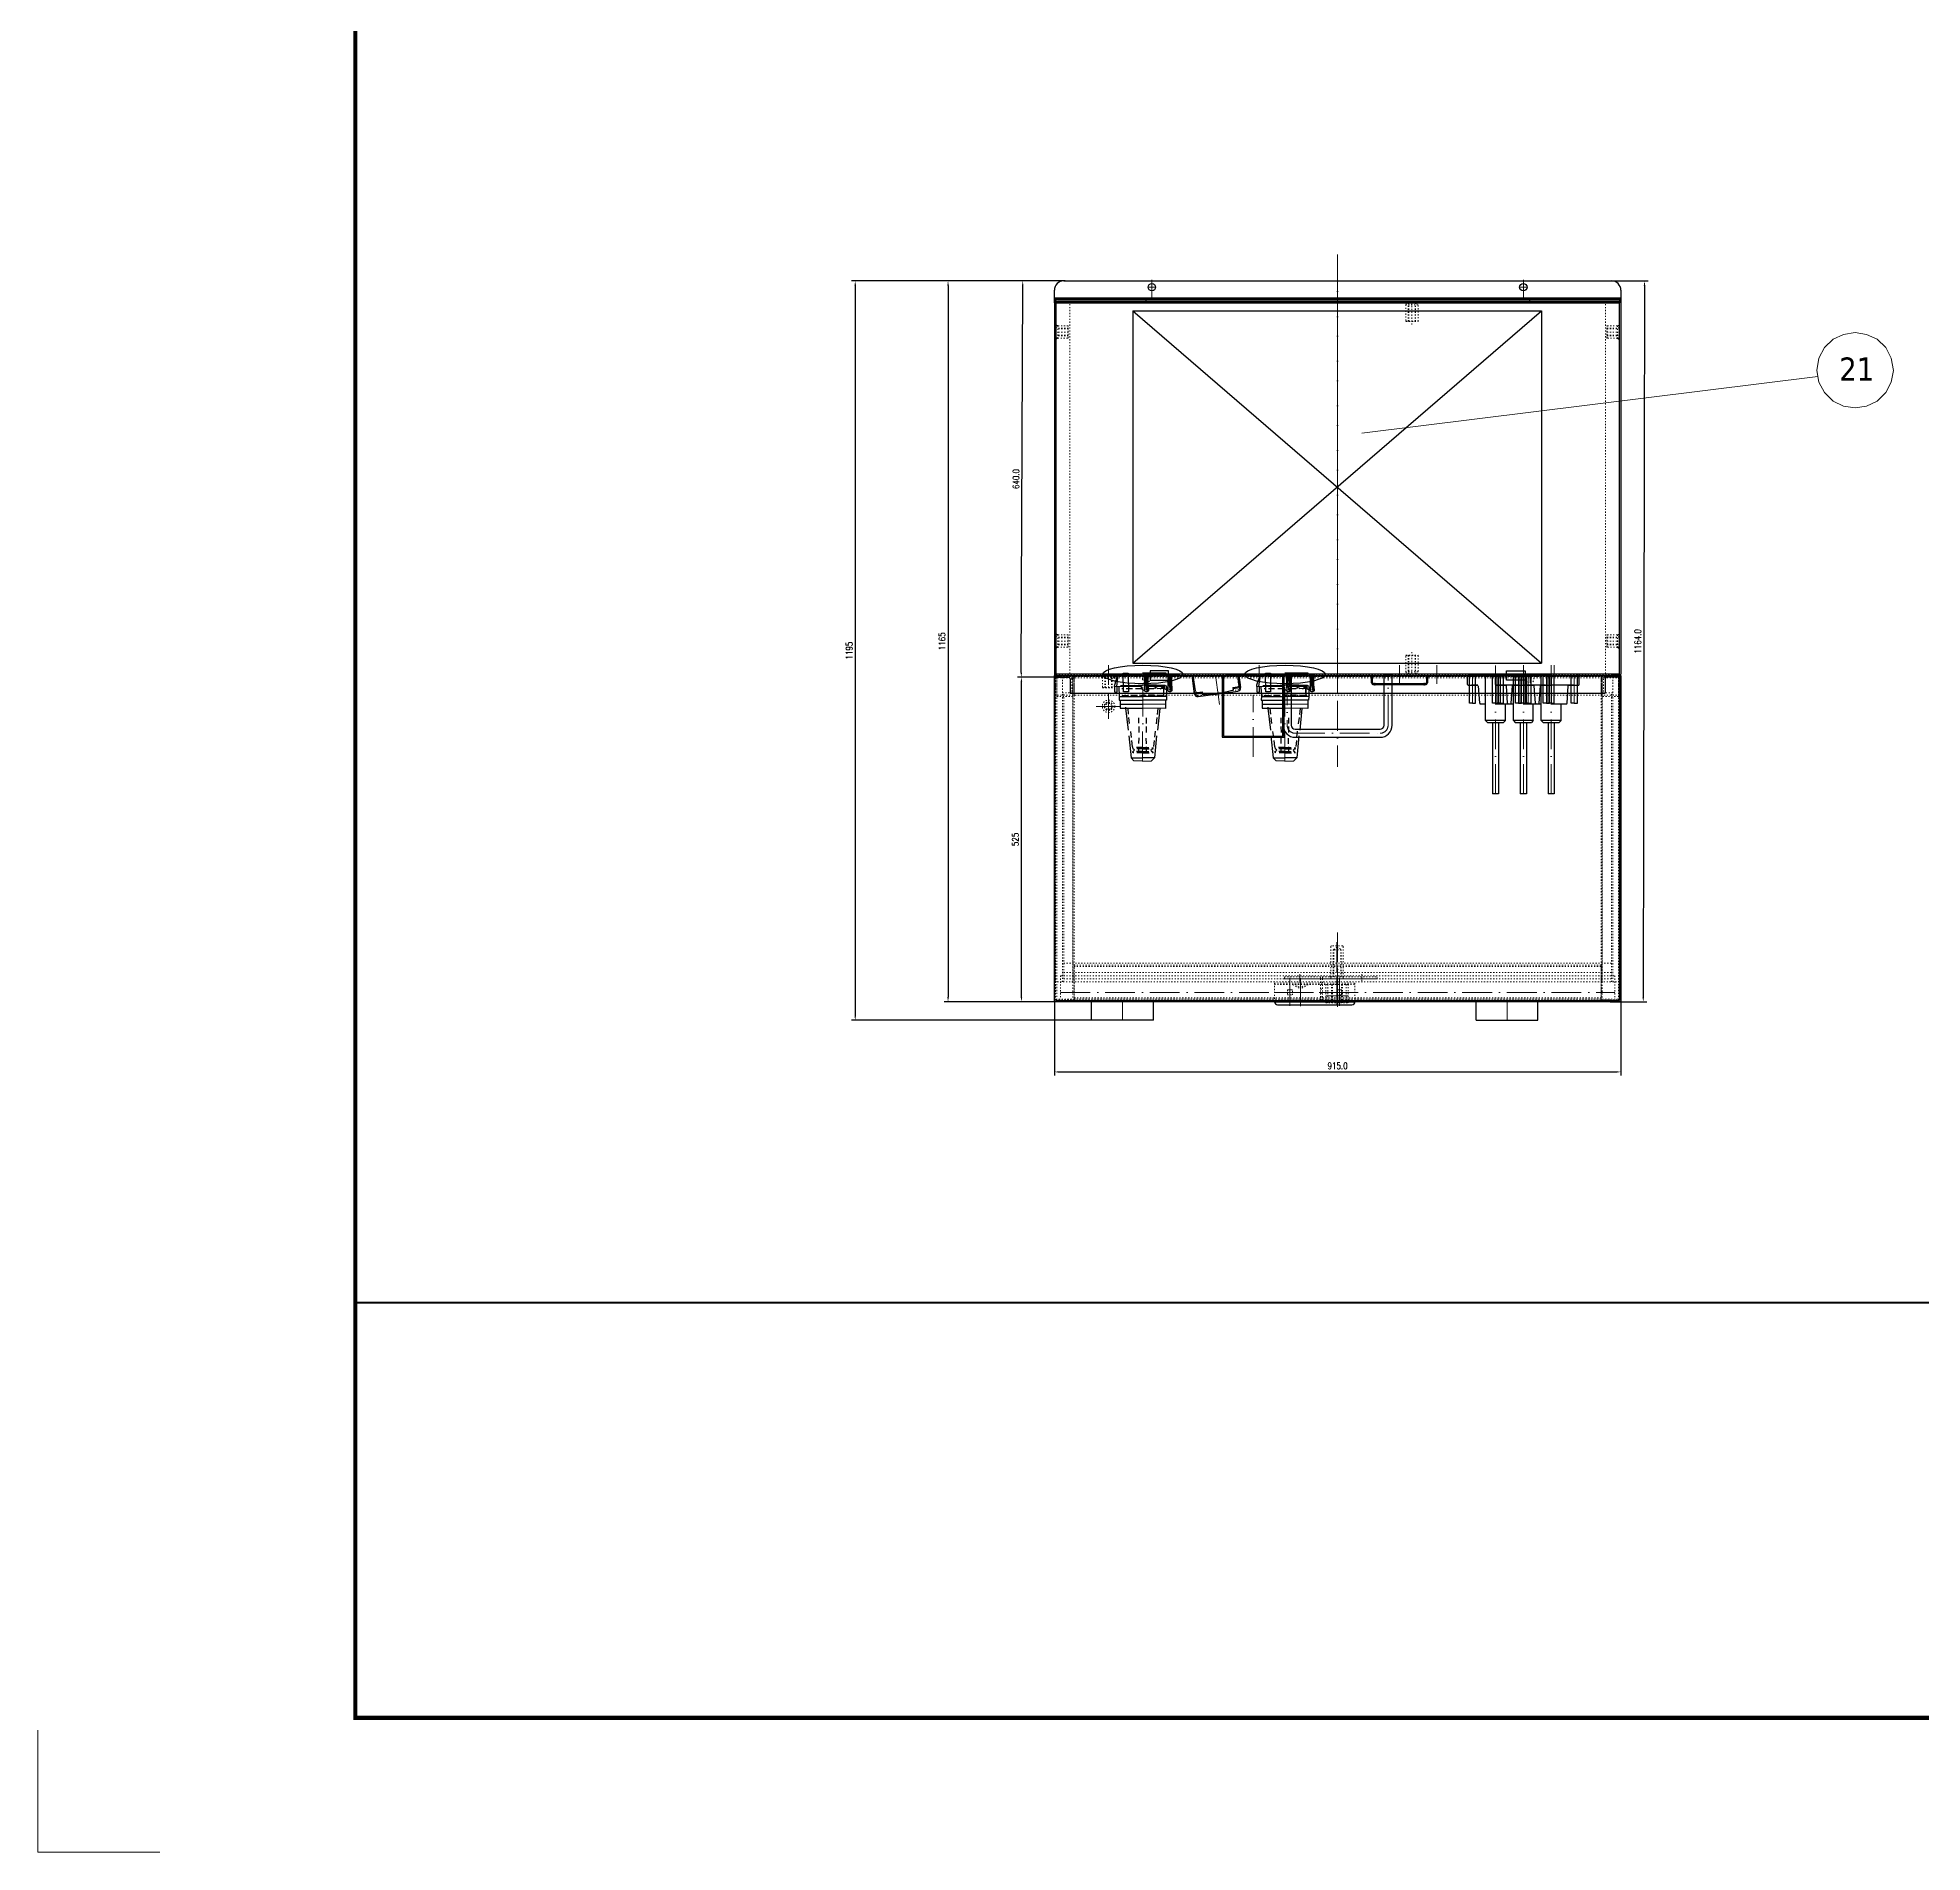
# Model space of a CAD drawing. Header units: millimetres. Extents: x 13152 to 36426, y -6229 to 13228.
# Drawn here: x 28138 to 31182, y 7367 to 10297 of the extents above; entities that cross this region are included whole.
import ezdxf

# ---------------------------------------------------------------- set-up
doc = ezdxf.new("R2010")
doc.units = ezdxf.units.MM
doc.header["$LTSCALE"] = 4
for name, pattern in [('ACAD_ISO03W100', [1.18, 0.47, -0.71]), ('ACAD_ISO10W100', [18, 12, -3, 0, -3]), ('DASHED', [0.75, 0.5, -0.25])]:
    doc.linetypes.add(name, pattern=pattern)
doc.layers.add('1', color=12, linetype='Continuous')
doc.layers.add('4虚线层', color=6, linetype='DASHED')
doc.layers.add('paper', color=254, linetype='Continuous', plot=False)
doc.layers.add('标注、文本', color=3, linetype='Continuous', lineweight=25)
doc.layers.add('铁心', color=3, linetype='Continuous', lineweight=0)
doc.styles.add('Tahoma$001', font='tahoma.ttf', dxfattribs={"height": 2.159784})
doc.styles.add('TH_GBDIM', font='romans.shx', dxfattribs={"width": 0.8, "bigfont": 'gbcbig.shx'})
doc.dimstyles.new('TH_GBDIM1', dxfattribs={"dimscale": 3, "dimtxt": 3.5, "dimasz": 2.5, "dimexe": 2, "dimexo": 0, "dimgap": 1.5, "dimtad": 1, "dimdec": 1, "dimzin": 0, "dimdsep": 46, "dimtxsty": 'TH_GBDIM', "dimcen": 2.5, "dimclrd": 3, "dimclre": 256, "dimclrt": 2, "dimadec": 0, "dimazin": 0, "dimtfac": 0.714286, "dimtdec": 1, "dimtmove": 0, "dimatfit": 3, "dimfxl": 0, "dimtzin": 0, "dimlwd": -1, "dimlwe": -1, "dimarcsym": 0})

# ---------------------------------------------------------------- blocks, each defined once
blk = doc.blocks.new('5354650')
at = {"layer": '4虚线层', "ltscale": 5}
h = blk.add_hatch(color=256, dxfattribs=at)
h.dxf.hatch_style = 2
h.paths.add_polyline_path([(26822.8, -1880.6), (26822.8, -1911.9), (26826.3, -1912.7)])
h = blk.add_hatch(color=256, dxfattribs=at)
h.dxf.hatch_style = 2
h.paths.add_polyline_path([(26822.8, -1880.6), (26826.2, -1881.4), (26826.3, -1912.7)])
at = {"layer": '标注、文本'}
h = blk.add_hatch(color=256, dxfattribs=at)
h.dxf.hatch_style = 2
h.paths.add_polyline_path([(26822.8, -1911.9), (26826.3, -1912.7), (26825.7, -1918.4)])
at = {"layer": '4虚线层', "ltscale": 5}
for points in [[(26847.9, -1879.1), (26848, -1847.1)], [(26842.5, -1858.2), (26842.4, -1880.7)], [(26918.7, -1875.1), (26894.8, -1874.6)], [(26918.9, -1886.8), (26894.8, -1887)], [(26916.9, -1860.8), (26945.2, -1864.4)], [(26951.6, -1874.6), (26927.5, -1874.9)], [(26951.7, -1887), (26927.7, -1886.6)], [(26945.1, -1865.1), (26945.4, -1866.7), (26946.8, -1867), (26948.4, -1866.6), (26949.4, -1865.4)], [(26950.2, -1864.8), (26949.5, -1864.7), (26949.4, -1865.4)], [(26951.6, -1881.2), (26951.4, -1865.9), (26950.9, -1865), (26950.2, -1864.8)], [(26846.3, -1914.4), (26844, -1914.6), (26847.8, -1914), (26848.2, -1890.1)], [(26916.4, -1900.7), (26944.8, -1897.8)], [(26949.6, -1896), (26948.4, -1895), (26947, -1894.7), (26945.4, -1895.1), (26945, -1897.1)], [(26949.6, -1896), (26950.1, -1896.9), (26950.8, -1897)], [(26950.8, -1897), (26951.5, -1897.2), (26951.8, -1895.8)]]:
    blk.add_lwpolyline(points, dxfattribs=at)
for points in [[(26858.8, -1847.4), (26858.8, -1847.4), (26858.4, -1880.8), (26858.4, -1880.8)], [(26860.6, -1849.2), (26860.6, -1849.2), (26860.6, -1880.6), (26860.6, -1880.6)], [(26879.3, -1856.5), (26879.3, -1856.5), (26907.8, -1859.4), (26907.8, -1859.4)], [(26858.7, -1914.4), (26858.7, -1914.4), (26858.4, -1880.8), (26858.4, -1880.8)], [(26942.9, -1880.6), (26942.9, -1880.6), (26943.1, -1863.9), (26943.1, -1863.9)], [(26942.9, -1880.6), (26942.9, -1880.6), (26943.3, -1898.2), (26943.3, -1898.2)], [(26945, -1881.1), (26945, -1881.1), (26944.8, -1897.8), (26944.8, -1897.8)], [(26945, -1881.1), (26945, -1881.1), (26945.2, -1864.4), (26945.2, -1864.4)], [(26949.5, -1880.7), (26949.5, -1880.7), (26949.4, -1865.4), (26949.4, -1865.4)], [(26949.5, -1880.7), (26949.5, -1880.7), (26949.4, -1896.7), (26949.4, -1896.7)], [(26950.2, -1864.8), (26950.2, -1864.8), (26950.4, -1864.2), (26950.4, -1864.2)], [(26951.6, -1881.2), (26951.6, -1881.2), (26951.8, -1895.8), (26951.8, -1895.8)], [(26842.7, -1917.2), (26842.7, -1917.2), (26842.9, -1916.5), (26842.9, -1916.5)], [(26843.7, -1906.5), (26843.7, -1906.5), (26848, -1897.3), (26848, -1897.3)], [(26848.2, -1909), (26848.2, -1909), (26844, -1914.6), (26844, -1914.6)], [(26844.9, -1914.1), (26844.9, -1914.1), (26860.9, -1914.1), (26860.9, -1914.1)], [(26847.8, -1911.1), (26847.8, -1911.1), (26846.3, -1914.4), (26846.3, -1914.4)], [(26847.6, -1902.3), (26847.6, -1902.3), (26847.8, -1901.6), (26847.8, -1901.6)], [(26879.7, -1905.4), (26879.7, -1905.4), (26908.2, -1901.8), (26908.2, -1901.8)]]:
    blk.add_open_spline(points, degree=3, dxfattribs=at)
at = {"layer": '标注、文本', "color": 1, "linetype": 'ACAD_ISO10W100', "lineweight": 18}
blk.add_line((26964.8, -1880.6), (26822.8, -1880.9), dxfattribs=at)
at = {"layer": '标注、文本'}
blk.add_lwpolyline([(26823, -1857.3), (26852.8, -1857.7), (26853.2, -1849.7), (26822.7, -1849.2)], close=True, dxfattribs=at)
for points in [[(26844.2, -1835.3), (26841.9, -1835.5), (26826.2, -1840.6)], [(26826.4, -1880.7), (26826.2, -1840.6), (26844.2, -1838.2)], [(26844.2, -1835.3), (26852.9, -1835.1), (26853.4, -1839.6), (26843.9, -1839.6)], [(26844.2, -1835.3), (26844, -1876.7), (26844.6, -1877.6), (26845.8, -1878.6)], [(26844.8, -1842), (26860.6, -1842.7), (26866.5, -1842.6), (26866.5, -1880.5)], [(26866.5, -1842.6), (26866.9, -1844.1), (26879.3, -1844.1), (26879.6, -1880.6)], [(26872.7, -1844), (26873, -1880.5)], [(26877.9, -1853.2), (26879.4, -1852.9), (26914.8, -1857.4)], [(26826.4, -1880.7), (26825.7, -1918.4), (26822.8, -1918.5), (26822.8, -1880.6)], [(26825.8, -1886.4), (26826.9, -1888.1), (26828.2, -1888.4)], [(26826.4, -1880.7), (26826.1, -1919.9), (26826.4, -1921.5), (26827.8, -1921.8)], [(26826.3, -1884.3), (26826.6, -1885.8), (26828, -1886.2)], [(26844.9, -1914.1), (26843.2, -1915.2), (26842.7, -1917.2), (26843.1, -1918.8), (26845.2, -1919.3), (26860.5, -1919.1), (26866.3, -1919), (26866.5, -1880.5)], [(26843.9, -1889.8), (26844, -1914.6), (26858.7, -1914.4), (26860.2, -1914), (26860.5, -1912.6), (26860.6, -1880.6)], [(26844, -1886.2), (26844.3, -1888.5)], [(26844, -1886.2), (26844.3, -1888.5)], [(26851.1, -1884.2), (26848.6, -1879.3), (26845.8, -1878.6)], [(26850.8, -1888.5), (26850.4, -1887), (26849, -1886.6)], [(26853.2, -1887.6), (26852.8, -1886.1), (26852.4, -1884.5), (26851.1, -1884.2)], [(26866.6, -1917.7), (26879.7, -1917.8), (26879.6, -1880.6)], [(26923.9, -1903.2), (26959.6, -1899.8), (26959.6, -1880.9)], [(26924.1, -1858.1), (26959.6, -1861.9), (26959.6, -1880.9)], [(26964.8, -1880.6), (26964.4, -1866.7), (26959.6, -1861.9)], [(26964.8, -1880.6), (26964.4, -1895.1), (26959.6, -1899.8)], [(26827.9, -1889.8), (26826.4, -1890.2), (26826.1, -1891.5)], [(26843.9, -1889.8), (26844, -1914.6), (26844.6, -1915.5), (26845.8, -1916.5)], [(26843.9, -1889.8), (26851.2, -1890)], [(26851.1, -1922.1), (26848.6, -1917.1), (26845.8, -1916.5)], [(26851.2, -1890), (26852.2, -1888.8), (26853.2, -1887.6)], [(26879.7, -1908.3), (26914.8, -1904.7)], [(26825.8, -1924.3), (26826.9, -1926), (26828.2, -1926.3)], [(26826.1, -1919.9), (26826.3, -1922.2), (26826.6, -1923.7), (26828, -1924)], [(26826.1, -1929.4), (26826.3, -1922.2)], [(26827.9, -1927.7), (26826.4, -1928), (26826.1, -1929.4)], [(26843.9, -1927.7), (26851.2, -1927.9)], [(26850.8, -1926.4), (26850.4, -1924.8), (26849, -1924.5)], [(26853.2, -1925.5), (26852.8, -1923.9), (26852.4, -1922.4), (26851.1, -1922.1)], [(26851.2, -1927.9), (26852, -1927.4), (26853.2, -1925.5)]]:
    blk.add_lwpolyline(points, dxfattribs=at)
for points in [[(26842.6, -1845.1), (26842.6, -1845.1), (26842.4, -1880.7), (26842.4, -1880.7)], [(26860.6, -1842.7), (26860.6, -1842.7), (26860.6, -1880.6), (26860.6, -1880.6)], [(26827.3, -1883.1), (26827.3, -1883.1), (26842.5, -1886.6), (26842.5, -1886.6)], [(26843.8, -1884), (26843.8, -1884), (26827.8, -1883.9), (26827.8, -1883.9)], [(26844, -1886.2), (26844, -1886.2), (26828, -1886.2), (26828, -1886.2)], [(26842.3, -1903.3), (26842.3, -1903.3), (26842.4, -1880.7), (26842.4, -1880.7)], [(26842.7, -1917.2), (26842.7, -1917.2), (26842.4, -1880.7), (26842.4, -1880.7)], [(26851.1, -1884.2), (26851.1, -1884.2), (26843.8, -1884), (26843.8, -1884)], [(26844, -1886.2), (26844, -1886.2), (26849, -1886.6), (26849, -1886.6)], [(26860.5, -1919.1), (26860.5, -1919.1), (26860.6, -1880.6), (26860.6, -1880.6)], [(26873.2, -1917.7), (26873.2, -1917.7), (26873, -1880.5), (26873, -1880.5)], [(26843.9, -1889.8), (26843.9, -1889.8), (26827.9, -1889.8), (26827.9, -1889.8)], [(26844.3, -1888.5), (26844.3, -1888.5), (26828.2, -1888.4), (26828.2, -1888.4)], [(26844.3, -1888.5), (26844.3, -1888.5), (26850.8, -1888.5), (26850.8, -1888.5)], [(26850.8, -1888.5), (26850.8, -1888.5), (26851, -1887.8), (26851, -1887.8)], [(26843.8, -1921.9), (26843.8, -1921.9), (26827.8, -1921.8), (26827.8, -1921.8)], [(26843.9, -1927.7), (26843.9, -1927.7), (26827.9, -1927.7), (26827.9, -1927.7)], [(26844, -1924.1), (26844, -1924.1), (26828, -1924), (26828, -1924)], [(26844.3, -1926.3), (26844.3, -1926.3), (26828.2, -1926.3), (26828.2, -1926.3)], [(26851.1, -1922.1), (26851.1, -1922.1), (26843.8, -1921.9), (26843.8, -1921.9)], [(26844, -1924.1), (26844, -1924.1), (26844.3, -1926.3), (26844.3, -1926.3)], [(26844, -1924.1), (26844, -1924.1), (26849, -1924.5), (26849, -1924.5)], [(26844.3, -1926.3), (26844.3, -1926.3), (26850.8, -1926.4), (26850.8, -1926.4)], [(26850.8, -1926.4), (26850.8, -1926.4), (26851, -1925.7), (26851, -1925.7)]]:
    blk.add_open_spline(points, degree=3, dxfattribs=at)
blk = doc.blocks.new('22569005')
at = {"layer": '4虚线层', "ltscale": 5}
blk.add_line((26040.1, -3605.1), (26040.1, -3615.1), dxfattribs=at)
at = {"layer": '标注、文本'}
for p, q in [((25863.8, -3565.1), (25849.8, -3565.1)), ((25864.8, -3581.7), (25864.8, -3566.1)), ((25864.8, -3581.7), (25864.8, -3571.1)), ((25864.8, -3581.7), (25864.8, -3571.1)), ((25893.9, -3584.6), (25865.8, -3582.7)), ((25893.9, -3584.6), (25865.8, -3582.7)), ((25894.8, -3610.1), (25894.8, -3585.6)), ((25894.8, -3610.1), (25894.8, -3585.6)), ((25921.8, -3594.1), (25894.8, -3594.1)), ((25921.8, -3594.1), (25924.8, -3597.1)), ((25921.8, -3594.1), (25921.8, -3626.1)), ((25921.8, -3594.1), (25924.8, -3597.1)), ((25921.8, -3594.1), (25921.8, -3626.1)), ((25924.8, -3623.1), (25924.8, -3597.1)), ((25924.8, -3623.1), (25924.8, -3597.1)), ((25924.8, -3605.1), (26040.1, -3605.1)), ((25924.8, -3615.1), (26040.1, -3615.1)), ((26040.1, -3605.1), (26040.1, -3615.1)), ((25921.8, -3626.1), (25848.8, -3626.1)), ((25850.3, -3646.2), (25850.3, -3647.2)), ((25850.3, -3647.2), (25850.9, -3647.2)), ((25850.3, -3647.2), (25850.9, -3647.2)), ((25850.3, -3654.1), (25850.3, -3649.1)), ((25850.9, -3649.1), (25850.3, -3649.1)), ((25850.9, -3647.2), (25850.9, -3649.1)), ((25864.8, -3654.1), (25864.8, -3638.5)), ((25864.8, -3638.6), (25864.8, -3649.1)), ((25864.8, -3638.6), (25864.8, -3649.1)), ((25893.9, -3635.7), (25865.8, -3637.6)), ((25893.9, -3635.7), (25865.8, -3637.6)), ((25894.8, -3634.7), (25894.8, -3626.1)), ((25894.8, -3634.7), (25894.8, -3626.1)), ((25921.8, -3626.1), (25924.8, -3623.1)), ((25921.8, -3626.1), (25924.8, -3623.1)), ((25863.8, -3655.1), (25851.3, -3655.1))]:
    blk.add_line(p, q, dxfattribs=at)
at = {"layer": '标注、文本', "color": 1, "linetype": 'ACAD_ISO10W100', "lineweight": 18}
blk.add_line((26040.1, -3610.1), (25848.8, -3610.1), dxfattribs=at)
at = {"layer": '标注、文本'}
for points in [[(25848.7, -3609.9), (25848.4, -3649.2), (25848.7, -3650.7), (25850.1, -3651)], [(25848.4, -3649.2), (25848.6, -3651.4), (25848.9, -3653), (25850.3, -3653.3)]]:
    blk.add_lwpolyline(points, dxfattribs=at)
for centre, start, end in [((25849.8, -3566.1), 90, 180), ((25863.8, -3566.1), 0, 90), ((25893.8, -3585.6), 0, 86.1859), ((25893.8, -3585.6), 0, 86.1859), ((25893.8, -3634.7), 273.8141, 0), ((25893.8, -3634.7), 273.8141, 0), ((25851.3, -3654.1), 180, 270), ((25863.8, -3654.1), 270, 0)]:
    blk.add_arc(centre, 1, start, end, dxfattribs=at)
blk.add_open_spline([(25864.9, -3574.3), (25864.9, -3574.3), (25864.7, -3610), (25864.7, -3610)], degree=3, dxfattribs=at)
blk = doc.blocks.new('*D308')
at = {"layer": 'Defpoints', "color": 0}
for p in [(29780.1, 8740.3), (30695.1, 8740.3), (30695.1, 8626.9)]:
    blk.add_point(p, dxfattribs=at)
at = {"layer": '标注、文本'}
for p, q in [((29780.1, 8740.3), (29780.1, 8620.9)), ((30695.1, 8740.3), (30695.1, 8620.9))]:
    blk.add_line(p, q, dxfattribs=at)
at = {"layer": '标注、文本', "color": 3}
blk.add_line((29787.6, 8626.9), (30687.6, 8626.9), dxfattribs=at)
for points in [[(29787.6, 8628.1), (29787.6, 8625.6), (29780.1, 8626.9)], [(30687.6, 8628.1), (30687.6, 8625.6), (30695.1, 8626.9)]]:
    blk.add_solid(points, dxfattribs=at)
at = {"layer": '标注、文本', "color": 2, "insert": (30237.6, 8636.6), "char_height": 10.5, "attachment_point": 5, "style": 'TH_GBDIM'}
blk.add_mtext('915.0', dxfattribs=at)
blk = doc.blocks.new('*D309')
at = {"layer": 'Defpoints', "color": 0}
for p in [(29726.9, 9264.3), (29785.1, 9264.3), (29780.1, 8740.3)]:
    blk.add_point(p, dxfattribs=at)
at = {"layer": '标注、文本'}
for p, q in [((29785.1, 9264.3), (29720.9, 9264.3)), ((29780.1, 8740.3), (29720.9, 8740.3))]:
    blk.add_line(p, q, dxfattribs=at)
at = {"layer": '标注、文本', "color": 3}
blk.add_line((29726.9, 8747.8), (29726.9, 9256.8), dxfattribs=at)
for points in [[(29725.6, 9256.8), (29728.1, 9256.8), (29726.9, 9264.3)], [(29725.6, 8747.8), (29728.1, 8747.8), (29726.9, 8740.3)]]:
    blk.add_solid(points, dxfattribs=at)
at = {"layer": '标注、文本', "color": 2, "insert": (29717.1, 9002.3), "char_height": 10.5, "attachment_point": 5, "rotation": 90, "style": 'TH_GBDIM'}
blk.add_mtext('525', dxfattribs=at)
blk = doc.blocks.new('*D303')
at = {"layer": 'Defpoints', "color": 0}
for p in [(29729, 9904.3), (29729.2, 9904.3), (29726.9, 9264.3)]:
    blk.add_point(p, dxfattribs=at)
at = {"layer": '标注、文本', "linetype": 'ByBlock'}
for p, q in [((29729.2, 9904.3), (29723, 9904.3)), ((29726.9, 9264.3), (29720.7, 9264.3))]:
    blk.add_line(p, q, dxfattribs=at)
at = {"layer": '标注、文本', "color": 3, "linetype": 'ByBlock'}
blk.add_line((29726.7, 9271.8), (29728.9, 9896.8), dxfattribs=at)
at = {"layer": '标注、文本', "color": 3}
for points in [[(29727.7, 9896.8), (29730.2, 9896.8), (29729, 9904.3)], [(29725.4, 9271.8), (29727.9, 9271.8), (29726.7, 9264.3)]]:
    blk.add_solid(points, dxfattribs=at)
at = {"layer": '标注、文本', "color": 2, "insert": (29718.1, 9584.3), "char_height": 10.5, "attachment_point": 5, "rotation": 89.7941, "style": 'TH_GBDIM'}
blk.add_mtext('640.0', dxfattribs=at)
blk = doc.blocks.new('*D346')
at = {"layer": 'Defpoints', "color": 0}
for p in [(29795.1, 9904.3), (29458.4, 8710.3), (29840, 8710.3)]:
    blk.add_point(p, dxfattribs=at)
at = {"layer": '标注、文本', "linetype": 'ByBlock'}
for p, q in [((29795.1, 9904.3), (29452.4, 9904.3)), ((29840, 8710.3), (29452.4, 8710.3))]:
    blk.add_line(p, q, dxfattribs=at)
at = {"layer": '标注、文本', "color": 3, "linetype": 'ByBlock'}
blk.add_line((29458.4, 9896.8), (29458.4, 8717.8), dxfattribs=at)
at = {"layer": '标注、文本', "color": 3}
for points in [[(29457.2, 9896.8), (29459.7, 9896.8), (29458.4, 9904.3)], [(29457.2, 8717.8), (29459.7, 8717.8), (29458.4, 8710.3)]]:
    blk.add_solid(points, dxfattribs=at)
at = {"layer": '标注、文本', "color": 2, "insert": (29448.7, 9307.3), "char_height": 10.5, "attachment_point": 5, "rotation": 90, "style": 'TH_GBDIM'}
blk.add_mtext('1195', dxfattribs=at)
blk = doc.blocks.new('*D347')
at = {"layer": 'Defpoints', "color": 0}
for p in [(29797.7, 9904.3), (29608.3, 8740.3), (29780.1, 8740.3)]:
    blk.add_point(p, dxfattribs=at)
at = {"layer": '标注、文本', "linetype": 'ByBlock'}
for p, q in [((29797.7, 9904.3), (29602.3, 9904.3)), ((29780.1, 8740.3), (29602.3, 8740.3))]:
    blk.add_line(p, q, dxfattribs=at)
at = {"layer": '标注、文本', "color": 3, "linetype": 'ByBlock'}
blk.add_line((29608.3, 9896.8), (29608.3, 8747.8), dxfattribs=at)
at = {"layer": '标注、文本', "color": 3}
for points in [[(29607.1, 9896.8), (29609.6, 9896.8), (29608.3, 9904.3)], [(29607.1, 8747.8), (29609.6, 8747.8), (29608.3, 8740.3)]]:
    blk.add_solid(points, dxfattribs=at)
at = {"layer": '标注、文本', "color": 2, "insert": (29598.6, 9322.3), "char_height": 10.5, "attachment_point": 5, "rotation": 90, "style": 'TH_GBDIM'}
blk.add_mtext('1165', dxfattribs=at)
blk = doc.blocks.new('*D381')
at = {"layer": 'Defpoints', "color": 0}
for p in [(30679.9, 9904.3), (30677.9, 8740.3), (30731.3, 8740.2)]:
    blk.add_point(p, dxfattribs=at)
at = {"layer": '标注、文本', "linetype": 'ByBlock'}
for p, q in [((30679.9, 9904.3), (30739.3, 9904.2)), ((30677.9, 8740.3), (30737.3, 8740.2))]:
    blk.add_line(p, q, dxfattribs=at)
at = {"layer": '标注、文本', "color": 3, "linetype": 'ByBlock'}
blk.add_line((30733.3, 9896.7), (30731.3, 8747.7), dxfattribs=at)
at = {"layer": '标注、文本', "color": 3}
for points in [[(30732, 9896.7), (30734.5, 9896.7), (30733.3, 9904.2)], [(30730, 8747.7), (30732.5, 8747.7), (30731.3, 8740.2)]]:
    blk.add_solid(points, dxfattribs=at)
at = {"layer": '标注、文本', "color": 2, "insert": (30722.5, 9322.2), "char_height": 10.5, "attachment_point": 5, "rotation": 89.902, "style": 'TH_GBDIM'}
blk.add_mtext('1164.0', dxfattribs=at)

msp = doc.modelspace()

# ---------------------------------------------------------------- linework, layer by layer
at = {"layer": '1', "color": 0, "lineweight": 40}
msp.add_line((28650.99, 8254.63), (36228.84, 8254.63), dxfattribs=at)
at = {"layer": '1', "color": 0, "lineweight": 40, "const_width": 6.91}
msp.add_lwpolyline([(28650.99, 7583.67), (36228.84, 7583.67), (36228.84, 13030.25), (28650.99, 13030.25), (28650.99, 7583.67)], dxfattribs=at)
at = {"layer": 'paper', "lineweight": 13}
for q in [(28137.9, 7563.94), (28335.24, 7366.6)]:
    msp.add_line((28137.9, 7366.6), q, dxfattribs=at)
at = {"layer": '标注、文本', "color": 1, "linetype": 'ACAD_ISO10W100', "lineweight": 18}
for p, q in [((30237.62, 9946.96), (30237.62, 9119.51)), ((29931.62, 9894.29), (29943.62, 9894.29)), ((29937.62, 9876.19), (29937.62, 9906.19)), ((30237.62, 9906.57), (30237.62, 9237.82)), ((30237.62, 9876.19), (30237.62, 9906.19)), ((30531.62, 9894.29), (30543.62, 9894.29)), ((30537.62, 9876.19), (30537.62, 9906.19)), ((29980.52, 9268.78), (29847.7, 9268.78)), ((29867.62, 9283.78), (29867.62, 9253.78)), ((29928.62, 9267.25), (29928.62, 9255.25)), ((30046.91, 9220.32), (30040.12, 9268.62)), ((30179.02, 9268.78), (30046.2, 9268.78)), ((30111.12, 9283.78), (30111.12, 9253.78)), ((30156.12, 9267.28), (30156.12, 9186.78)), ((30297.58, 9255.31), (30297.58, 9251.04)), ((30319.12, 9186.78), (30319.12, 9267.28)), ((30337.62, 9283.78), (30337.62, 9253.78)), ((30377.58, 9255.31), (30377.58, 9251.04)), ((30397.62, 9283.78), (30397.62, 9253.78)), ((30455.38, 9267.28), (30455.38, 9222.28)), ((30455.38, 9267.28), (30455.38, 9222.28)), ((30492.61, 9267.28), (30492.61, 9222.28)), ((30492.61, 9267.28), (30492.61, 9222.28)), ((30492.62, 9283.41), (30492.62, 9253.41)), ((30497.61, 9222.28), (30497.61, 9268.78)), ((30500.38, 9267.28), (30500.38, 9222.28)), ((30529.85, 9267.28), (30529.85, 9222.28)), ((30529.85, 9267.28), (30529.85, 9222.28)), ((30534.85, 9222.28), (30534.85, 9268.78)), ((30537.62, 9283.78), (30537.62, 9253.78)), ((30540.38, 9222.28), (30540.38, 9268.78)), ((30545.38, 9267.28), (30545.38, 9222.28)), ((30545.38, 9267.28), (30545.38, 9222.28)), ((30548.62, 9267.25), (30548.62, 9255.25)), ((30574.85, 9267.28), (30574.85, 9222.28)), ((30574.85, 9267.28), (30574.85, 9222.28)), ((30579.85, 9222.28), (30579.85, 9268.78)), ((30582.62, 9283.78), (30582.62, 9253.78)), ((30587.62, 9283.78), (30587.62, 9253.78)), ((30619.85, 9267.28), (30619.85, 9222.28)), ((30619.85, 9267.28), (30619.85, 9222.28)), ((29867.62, 9197.28), (29867.62, 9237.28)), ((30101.12, 9135.8), (30101.12, 9235.8)), ((29847.62, 9217.28), (29887.62, 9217.28)), ((30169.12, 9173.78), (30306.12, 9173.78)), ((30236.58, 8836.31), (30236.58, 8765.53)), ((30237.62, 8852.02), (30237.62, 8731.69)), ((30160.62, 8778.93), (30160.62, 8733.76)), ((30176.58, 8784.84), (30176.58, 8771.29)), ((30177.63, 8778.35), (30177.63, 8733.17)), ((30236.58, 8734.69), (30236.58, 8780.18)), ((30237.62, 8795.25), (30237.62, 8732.41)), ((30240.62, 8778.93), (30240.62, 8733.76)), ((29790.12, 8755.28), (30685.12, 8755.28)), ((29890.01, 8710.3), (29890.01, 8740.28)), ((30135.62, 8755.28), (30265.62, 8755.28)), ((30218.58, 8749.78), (30254.58, 8749.78)), ((30511.22, 8710.3), (30511.22, 8740.28))]:
    msp.add_line(p, q, dxfattribs=at)
at = {"layer": '标注、文本'}
for p, q in [((29795.12, 9904.29), (30680.12, 9904.29)), ((29780.12, 9868.78), (29780.12, 9889.29)), ((29780.12, 9876.29), (29780.12, 9269.28)), ((30695.12, 9876.29), (29780.12, 9876.29)), ((30695.12, 9874.29), (29780.12, 9874.29)), ((29782.62, 9876.29), (29782.62, 9873.11)), ((29782.62, 9876.29), (29782.62, 9267.28)), ((29782.62, 9871.28), (30692.62, 9871.28)), ((29782.62, 9868.78), (30692.62, 9868.78)), ((29785.12, 9873.78), (30690.12, 9873.78)), ((29927.62, 9873.78), (29927.62, 9871.28)), ((30547.62, 9873.78), (30547.62, 9871.28)), ((30692.62, 9876.29), (30692.62, 9267.28)), ((30695.12, 9889.29), (30695.12, 9866.88)), ((30695.12, 9876.29), (30695.12, 9269.28)), ((29785.62, 9831.78), (29782.62, 9832.97)), ((29906.68, 9856), (29906.68, 9287)), ((29906.68, 9856), (30566.68, 9856)), ((29906.68, 9856), (30566.68, 9287)), ((29906.68, 9287), (30566.68, 9856)), ((30566.68, 9856), (30566.68, 9287)), ((30689.62, 9831.78), (30692.62, 9832.97)), ((29785.62, 9811.78), (29782.62, 9810.39)), ((30689.62, 9811.78), (30692.62, 9810.39)), ((29785.62, 9332.78), (29782.62, 9333.97)), ((30689.62, 9332.78), (30692.62, 9333.97)), ((29785.62, 9312.78), (29782.62, 9311.39)), ((29906.68, 9287), (30566.68, 9287)), ((30689.62, 9312.78), (30692.62, 9311.39)), ((29780.12, 9267.28), (30695.12, 9267.28)), ((29780.12, 8740.28), (29780.12, 9267.28)), ((29780.12, 8772.28), (29780.12, 9263.28)), ((29782.62, 9269.78), (30692.62, 9269.78)), ((29782.62, 9267.28), (30692.62, 9267.28)), ((29784.12, 9267.28), (29793.12, 9267.28)), ((29785.12, 9264.28), (29803.12, 9264.28)), ((29805.62, 9261.78), (29805.62, 9238.78)), ((29810.12, 9263.28), (29812.12, 9263.28)), ((29857.62, 9264.28), (29856.22, 9267.28)), ((29877.62, 9264.28), (29878.8, 9267.28)), ((29934.62, 9274.78), (29934.62, 9259.78)), ((29964.62, 9274.78), (29934.62, 9274.78)), ((29934.62, 9259.78), (29964.62, 9259.78)), ((29964.62, 9259.78), (29964.62, 9274.78)), ((30002.49, 9266.88), (30004.47, 9267.16)), ((30006.67, 9237.17), (30002.49, 9266.88)), ((30004.47, 9267.16), (30078.15, 9267.42)), ((30007.95, 9242.4), (30004.47, 9267.16)), ((30051.12, 9267.28), (30051.12, 9167.28)), ((30053.12, 9267.28), (30053.12, 9169.28)), ((30076.17, 9267.14), (30078.15, 9267.42)), ((30078.26, 9252.28), (30076.17, 9267.14)), ((30080.94, 9247.61), (30078.15, 9267.42)), ((30078.15, 9267.42), (30080.94, 9247.61)), ((30149.12, 9169.28), (30149.12, 9267.28)), ((30149.62, 9267.28), (30149.62, 9186.78)), ((30162.62, 9267.28), (30149.62, 9267.28)), ((30151.12, 9167.28), (30151.12, 9267.28)), ((30162.62, 9267.28), (30162.62, 9186.78)), ((30292.58, 9255.28), (30292.58, 9267.28)), ((30292.58, 9267.28), (30294.08, 9267.28)), ((30294.08, 9255.78), (30294.08, 9267.28)), ((30295.58, 9254.28), (30379.58, 9254.28)), ((30325.62, 9267.28), (30312.62, 9267.28)), ((30312.62, 9186.78), (30312.62, 9267.28)), ((30325.62, 9186.78), (30325.62, 9267.28)), ((30381.08, 9267.28), (30381.08, 9255.78)), ((30381.08, 9267.28), (30382.58, 9267.28)), ((30382.58, 9267.28), (30382.58, 9255.28)), ((30450.38, 9222.28), (30450.38, 9268.78)), ((30460.38, 9222.28), (30460.38, 9268.78)), ((30487.61, 9222.28), (30487.61, 9268.78)), ((30492.62, 9269.78), (30492.62, 9267.28)), ((30495.38, 9222.28), (30495.38, 9268.78)), ((30500.38, 9267.28), (30500.38, 9222.28)), ((30505.38, 9222.28), (30505.38, 9268.78)), ((30510.62, 9259.78), (30510.62, 9274.78)), ((30510.62, 9274.78), (30540.62, 9274.78)), ((30540.62, 9259.78), (30510.62, 9259.78)), ((30524.85, 9222.28), (30524.85, 9268.78)), ((30532.61, 9222.28), (30532.61, 9268.78)), ((30537.61, 9267.28), (30537.61, 9222.28)), ((30537.61, 9267.28), (30537.61, 9222.28)), ((30537.62, 9269.78), (30537.62, 9267.28)), ((30540.62, 9274.78), (30540.62, 9259.78)), ((30542.61, 9222.28), (30542.61, 9268.78)), ((30550.38, 9222.28), (30550.38, 9268.78)), ((30569.85, 9222.28), (30569.85, 9268.78)), ((30577.61, 9222.28), (30577.61, 9268.78)), ((30582.61, 9267.28), (30582.61, 9222.28)), ((30582.61, 9267.28), (30582.61, 9222.28)), ((30582.62, 9269.78), (30582.62, 9267.28)), ((30587.61, 9222.28), (30587.61, 9268.78)), ((30614.85, 9222.28), (30614.85, 9268.78)), ((30624.85, 9222.28), (30624.85, 9268.78)), ((30665.12, 9263.28), (30663.12, 9263.28)), ((30669.62, 9261.78), (30669.62, 9238.78)), ((30690.12, 9264.28), (30672.12, 9264.28)), ((30691.12, 9267.28), (30682.12, 9267.28)), ((30691.12, 9265.28), (30682.12, 9265.28)), ((30693.12, 9263.28), (30691.12, 9263.28)), ((30693.12, 9265.28), (30693.12, 8742.28)), ((30693.12, 9235.28), (30693.12, 9265.28)), ((30693.12, 8743.28), (30693.12, 9263.28)), ((30693.12, 8772.28), (30693.12, 9263.28)), ((30695.12, 9267.28), (30695.12, 8740.28)), ((30695.12, 8772.28), (30695.12, 9263.28)), ((29805.62, 9238.78), (30669.62, 9238.78)), ((30008.65, 9237.45), (30008.51, 9238.44)), ((30011.34, 9239.85), (30018.77, 9240.89)), ((30011.62, 9237.87), (30019.05, 9238.91)), ((30012.31, 9232.92), (30076.68, 9241.96)), ((30013.82, 9240.2), (30014.09, 9238.22)), ((30018.77, 9240.89), (30019.3, 9237.13)), ((30068.28, 9247.85), (30075.71, 9248.89)), ((30068.28, 9247.85), (30068.81, 9244.09)), ((30068.56, 9245.87), (30075.99, 9246.91)), ((30073.23, 9248.55), (30073.51, 9246.57)), ((30078.96, 9247.33), (30078.82, 9248.32)), ((30295.58, 9252.28), (30379.58, 9252.28)), ((30455.38, 9222.28), (30450.38, 9222.28)), ((30455.38, 9222.28), (30460.38, 9222.28)), ((30492.61, 9222.28), (30487.61, 9222.28)), ((30492.61, 9222.28), (30497.61, 9222.28)), ((30500.38, 9222.28), (30495.38, 9222.28)), ((30500.38, 9222.28), (30505.38, 9222.28)), ((30529.85, 9222.28), (30524.85, 9222.28)), ((30529.85, 9222.28), (30534.85, 9222.28)), ((30537.61, 9222.28), (30532.61, 9222.28)), ((30537.61, 9222.28), (30542.61, 9222.28)), ((30545.38, 9222.28), (30540.38, 9222.28)), ((30545.38, 9222.28), (30550.38, 9222.28)), ((30574.85, 9222.28), (30569.85, 9222.28)), ((30574.85, 9222.28), (30579.85, 9222.28)), ((30582.61, 9222.28), (30577.61, 9222.28)), ((30582.61, 9222.28), (30587.61, 9222.28)), ((30619.85, 9222.28), (30614.85, 9222.28)), ((30619.85, 9222.28), (30624.85, 9222.28)), ((30051.12, 9167.28), (30151.12, 9167.28)), ((30053.12, 9169.28), (30149.12, 9169.28)), ((30169.12, 9180.28), (30306.12, 9180.28)), ((30169.12, 9167.28), (30306.12, 9167.28)), ((30695.12, 8740.28), (29780.12, 8740.28)), ((29840.01, 8710.3), (29840.01, 8740.28)), ((29940.01, 8710.3), (29940.01, 8740.28)), ((30135.62, 8740.28), (30265.62, 8740.28)), ((30210.08, 8743.28), (30213.08, 8743.28)), ((30461.22, 8710.3), (30461.22, 8740.28)), ((30561.22, 8710.3), (30561.22, 8740.28)), ((30692.62, 8742.28), (30692.62, 8744.28)), ((29940.01, 8710.3), (29840.01, 8710.3)), ((30140.62, 8735.28), (30260.62, 8735.28)), ((30461.22, 8710.3), (30561.22, 8710.3))]:
    msp.add_line(p, q, dxfattribs=at)
at = {"layer": '标注、文本', "color": 2, "linetype": 'ACAD_ISO03W100', "lineweight": 18}
for p, q in [((29782.62, 9876.29), (29782.62, 9269.28)), ((29805.12, 9868.28), (29782.62, 9868.28)), ((29785.12, 9871.28), (30690.12, 9871.28)), ((29805.12, 9876.29), (29805.12, 9268.78)), ((29805.12, 9876.29), (29805.12, 9268.78)), ((30347.62, 9865.78), (30350.62, 9868.78)), ((30347.62, 9865.78), (30347.62, 9839.28)), ((30367.62, 9865.78), (30347.62, 9865.78)), ((30364.62, 9868.78), (30350.62, 9868.78)), ((30351.62, 9838.78), (30351.62, 9868.78)), ((30352.62, 9838.78), (30352.62, 9868.78)), ((30357.62, 9833.78), (30357.62, 9868.78)), ((30362.62, 9838.78), (30362.62, 9868.78)), ((30363.62, 9838.78), (30363.62, 9868.78)), ((30364.62, 9868.78), (30367.62, 9865.78)), ((30367.62, 9839.28), (30367.62, 9865.78)), ((30670.12, 9876.29), (30670.12, 9268.78)), ((30670.12, 9876.29), (30670.12, 9268.78)), ((30670.12, 9868.28), (30692.62, 9868.28)), ((30692.62, 9876.29), (30692.62, 9269.28)), ((30347.62, 9839.28), (30348.12, 9838.78)), ((30347.62, 9839.28), (30367.62, 9839.28)), ((30348.12, 9838.78), (30367.12, 9838.78)), ((30367.12, 9838.78), (30367.62, 9839.28)), ((29782.62, 9828.78), (29785.62, 9831.78)), ((29782.62, 9828.78), (29782.62, 9814.78)), ((29802.62, 9827.78), (29782.62, 9827.78)), ((29802.62, 9826.78), (29782.62, 9826.78)), ((29802.62, 9821.78), (29782.62, 9821.78)), ((29802.62, 9816.78), (29782.62, 9816.78)), ((29802.62, 9815.78), (29782.62, 9815.78)), ((29785.62, 9811.78), (29782.62, 9814.78)), ((29802.12, 9831.78), (29785.62, 9831.78)), ((29785.62, 9831.78), (29785.62, 9811.78)), ((29785.62, 9811.78), (29802.12, 9811.78)), ((29802.62, 9831.28), (29802.12, 9831.78)), ((29802.12, 9811.78), (29802.12, 9831.78)), ((29802.12, 9811.78), (29802.62, 9812.28)), ((29802.62, 9812.28), (29802.62, 9831.28)), ((30672.62, 9831.28), (30673.12, 9831.78)), ((30672.62, 9812.28), (30672.62, 9831.28)), ((30672.62, 9827.78), (30692.62, 9827.78)), ((30672.62, 9826.78), (30692.62, 9826.78)), ((30672.62, 9821.78), (30692.62, 9821.78)), ((30672.62, 9816.78), (30692.62, 9816.78)), ((30672.62, 9815.78), (30692.62, 9815.78)), ((30673.12, 9811.78), (30672.62, 9812.28)), ((30673.12, 9831.78), (30689.62, 9831.78)), ((30673.12, 9811.78), (30673.12, 9831.78)), ((30689.62, 9811.78), (30673.12, 9811.78)), ((30692.62, 9828.78), (30689.62, 9831.78)), ((30689.62, 9831.78), (30689.62, 9811.78)), ((30689.62, 9811.78), (30692.62, 9814.78)), ((30692.62, 9828.78), (30692.62, 9814.78)), ((29782.62, 9329.78), (29785.62, 9332.78)), ((29782.62, 9329.78), (29782.62, 9315.78)), ((29802.62, 9328.78), (29782.62, 9328.78)), ((29802.62, 9327.78), (29782.62, 9327.78)), ((29802.62, 9322.78), (29782.62, 9322.78)), ((29802.62, 9317.78), (29782.62, 9317.78)), ((29802.62, 9316.78), (29782.62, 9316.78)), ((29785.62, 9312.78), (29782.62, 9315.78)), ((29802.12, 9332.78), (29785.62, 9332.78)), ((29785.62, 9332.78), (29785.62, 9312.78)), ((29802.62, 9332.28), (29802.12, 9332.78)), ((29802.12, 9312.78), (29802.12, 9332.78)), ((29802.62, 9313.28), (29802.62, 9332.28)), ((30672.62, 9332.28), (30673.12, 9332.78)), ((30672.62, 9313.28), (30672.62, 9332.28)), ((30672.62, 9328.78), (30692.62, 9328.78)), ((30672.62, 9327.78), (30692.62, 9327.78)), ((30672.62, 9322.78), (30692.62, 9322.78)), ((30672.62, 9317.78), (30692.62, 9317.78)), ((30672.62, 9316.78), (30692.62, 9316.78)), ((30673.12, 9332.78), (30689.62, 9332.78)), ((30673.12, 9312.78), (30673.12, 9332.78)), ((30692.62, 9329.78), (30689.62, 9332.78)), ((30689.62, 9332.78), (30689.62, 9312.78)), ((30689.62, 9312.78), (30692.62, 9315.78)), ((30692.62, 9329.78), (30692.62, 9315.78)), ((29785.62, 9312.78), (29802.12, 9312.78)), ((29802.12, 9312.78), (29802.62, 9313.28)), ((30347.62, 9299.28), (30348.12, 9299.78)), ((30347.62, 9272.78), (30347.62, 9299.28)), ((30347.62, 9299.28), (30367.62, 9299.28)), ((30348.12, 9299.78), (30367.12, 9299.78)), ((30351.62, 9299.78), (30351.62, 9269.78)), ((30352.62, 9299.78), (30352.62, 9269.78)), ((30357.62, 9304.78), (30357.62, 9269.78)), ((30362.62, 9299.78), (30362.62, 9269.78)), ((30363.62, 9299.78), (30363.62, 9269.78)), ((30367.12, 9299.78), (30367.62, 9299.28)), ((30367.62, 9299.28), (30367.62, 9272.78)), ((30673.12, 9312.78), (30672.62, 9313.28)), ((30689.62, 9312.78), (30673.12, 9312.78)), ((29782.12, 8742.28), (29782.12, 9265.28)), ((29782.12, 9265.28), (30693.12, 9265.28)), ((29782.12, 9235.28), (29782.12, 9265.28)), ((30693.12, 9265.28), (29782.12, 9265.28)), ((30693.12, 9263.28), (29782.12, 9263.28)), ((29782.12, 8743.28), (29782.12, 9263.28)), ((29782.12, 9263.28), (29784.12, 9263.28)), ((29782.12, 8772.28), (29782.12, 9263.28)), ((29782.67, 9268.78), (30692.56, 9268.78)), ((29784.12, 9235.28), (29784.12, 9265.28)), ((29784.12, 9265.28), (29793.12, 9265.28)), ((29784.12, 8743.28), (29784.12, 9263.28)), ((29784.12, 9233.28), (29784.12, 9263.28)), ((29785.12, 9266.78), (29803.12, 9266.78)), ((29793.12, 9239.28), (29793.12, 9267.28)), ((29793.12, 8772.28), (29793.12, 9263.28)), ((29808.12, 9261.78), (29808.12, 9238.78)), ((29810.12, 9235.28), (29810.12, 9265.28)), ((29810.12, 9263.28), (29810.12, 8743.28)), ((29810.12, 9233.28), (29810.12, 9263.28)), ((29812.12, 9235.28), (29812.12, 9265.28)), ((29812.12, 9263.28), (29812.12, 8743.28)), ((29857.62, 9264.28), (29860.62, 9267.28)), ((29857.62, 9264.28), (29857.62, 9247.78)), ((29877.62, 9264.28), (29857.62, 9264.28)), ((29874.62, 9267.28), (29860.62, 9267.28)), ((29861.62, 9247.28), (29861.62, 9267.28)), ((29862.62, 9247.28), (29862.62, 9267.28)), ((29867.62, 9247.28), (29867.62, 9267.28)), ((29872.62, 9247.28), (29872.62, 9267.28)), ((29873.62, 9247.28), (29873.62, 9267.28)), ((29874.62, 9267.28), (29877.62, 9264.28)), ((29877.62, 9247.78), (29877.62, 9264.28)), ((29922.62, 9261.25), (29922.62, 9267.28)), ((29934.62, 9261.25), (29934.62, 9267.28)), ((30347.62, 9272.78), (30350.62, 9269.78)), ((30367.62, 9272.78), (30347.62, 9272.78)), ((30364.62, 9269.78), (30350.62, 9269.78)), ((30364.62, 9269.78), (30367.62, 9272.78)), ((30540.62, 9261.25), (30540.62, 9267.28)), ((30542.62, 9261.25), (30542.62, 9267.28)), ((30554.62, 9261.25), (30554.62, 9267.28)), ((30663.12, 9235.28), (30663.12, 9265.28)), ((30663.12, 9263.28), (30663.12, 8743.28)), ((30665.12, 9235.28), (30665.12, 9265.28)), ((30665.12, 9263.28), (30665.12, 8743.28)), ((30665.12, 9233.28), (30665.12, 9263.28)), ((30667.12, 9261.78), (30667.12, 9238.78)), ((30690.12, 9266.78), (30672.12, 9266.78)), ((30682.12, 8772.28), (30682.12, 9267.28)), ((30682.12, 9239.28), (30682.12, 9267.28)), ((30691.12, 9235.28), (30691.12, 9265.28)), ((30691.12, 8743.28), (30691.12, 9263.28)), ((30691.12, 9233.28), (30691.12, 9263.28)), ((30695.09, 9268.78), (30695.12, 9268.78)), ((30693.12, 9235.28), (29782.12, 9235.28)), ((29784.12, 9233.28), (29810.12, 9233.28)), ((29793.12, 9239.28), (29810.12, 9239.28)), ((29795.12, 8772.28), (29795.12, 9239.28)), ((29810.12, 8772.28), (29810.12, 9239.28)), ((29857.62, 9247.78), (29858.12, 9247.28)), ((29857.62, 9247.78), (29877.62, 9247.78)), ((29858.12, 9247.28), (29877.12, 9247.28)), ((29877.12, 9247.28), (29877.62, 9247.78)), ((30012.04, 9234.9), (30025.77, 9236.83)), ((30062.67, 9242.01), (30076.4, 9243.94)), ((30665.12, 8772.28), (30665.12, 9239.28)), ((30682.12, 9239.28), (30665.12, 9239.28)), ((30691.12, 9233.28), (30665.12, 9233.28)), ((30680.12, 8772.28), (30680.12, 9239.28)), ((30226.58, 8829.28), (30226.58, 8780.28)), ((30245.58, 8830.28), (30227.58, 8830.28)), ((30236.58, 8828.28), (30230.58, 8824.28)), ((30236.58, 8828.28), (30243.58, 8824.28)), ((30246.58, 8780.28), (30246.58, 8829.28)), ((29795.12, 8802.28), (30680.12, 8802.28)), ((30663.12, 8799.28), (29812.12, 8799.28)), ((29812.12, 8799.28), (29812.12, 8744.28)), ((30230.58, 8780.28), (30230.58, 8824.28)), ((30243.58, 8824.28), (30230.58, 8824.28)), ((30231.58, 8780.28), (30231.58, 8824.95)), ((30242.58, 8780.28), (30242.58, 8824.86)), ((30243.58, 8780.28), (30243.58, 8824.28)), ((30663.12, 8744.28), (30663.12, 8799.28)), ((29780.12, 8772.28), (30695.12, 8772.28)), ((29790.12, 8782.28), (30685.12, 8782.28)), ((29790.12, 8782.28), (29790.12, 8744.28)), ((29795.12, 8787.28), (30682.12, 8787.28)), ((29795.12, 8777.28), (30682.12, 8777.28)), ((30663.12, 8797.28), (29812.12, 8797.28)), ((30135.62, 8770.28), (30265.62, 8770.28)), ((30135.62, 8740.28), (30135.62, 8770.28)), ((30135.62, 8768.28), (30265.62, 8768.28)), ((30151.54, 8780.28), (30301.54, 8780.28)), ((30151.54, 8777.28), (30151.54, 8780.28)), ((30151.54, 8777.28), (30301.54, 8777.28)), ((30165.51, 8767.7), (30177.63, 8760.7)), ((30169.51, 8767.7), (30177.63, 8763.01)), ((30177.63, 8769.7), (30177.63, 8760.7)), ((30185.76, 8767.7), (30177.63, 8763.01)), ((30189.76, 8767.7), (30177.63, 8760.7)), ((30210.08, 8777.28), (30210.08, 8780.28)), ((30210.08, 8777.28), (30210.08, 8743.28)), ((30213.08, 8777.28), (30213.08, 8780.28)), ((30213.08, 8777.28), (30213.08, 8743.28)), ((30254.58, 8768.28), (30218.58, 8768.28)), ((30218.58, 8768.28), (30218.58, 8738.28)), ((30221.58, 8768.28), (30221.58, 8738.28)), ((30225.54, 8780.28), (30226.58, 8781.55)), ((30226.58, 8780.28), (30246.58, 8780.28)), ((30226.58, 8780.28), (30226.58, 8777.28)), ((30227.58, 8738.28), (30227.58, 8768.28)), ((30229.08, 8738.28), (30229.08, 8768.28)), ((30244.08, 8738.28), (30244.08, 8768.28)), ((30245.58, 8738.28), (30245.58, 8768.28)), ((30246.58, 8781.31), (30247.38, 8780.28)), ((30246.58, 8780.28), (30246.58, 8777.28)), ((30251.58, 8738.28), (30251.58, 8768.28)), ((30254.58, 8738.28), (30254.58, 8768.28)), ((30254.58, 8738.28), (30254.58, 8768.28)), ((30265.62, 8740.28), (30265.62, 8770.28)), ((30276.58, 8784.84), (30276.58, 8773.92)), ((30301.54, 8777.28), (30301.54, 8780.28)), ((30685.12, 8782.28), (30685.12, 8744.28)), ((29812.12, 8743.28), (29782.12, 8743.28)), ((30693.12, 8742.28), (29782.12, 8742.28)), ((29782.62, 8744.28), (30692.62, 8744.28)), ((29782.62, 8742.28), (29782.62, 8744.28)), ((29782.62, 8742.28), (30692.62, 8742.28)), ((29812.12, 8746.28), (30663.12, 8746.28)), ((29812.12, 8744.28), (30663.12, 8744.28)), ((29879.57, 8742.28), (30692.62, 8742.28)), ((30135.62, 8742.28), (30265.62, 8742.28)), ((30156.58, 8759.28), (30156.58, 8751.28)), ((30164.58, 8759.28), (30156.58, 8759.28)), ((30156.58, 8751.28), (30164.58, 8751.28)), ((30156.62, 8759.28), (30156.62, 8751.28)), ((30156.62, 8759.28), (30164.62, 8759.28)), ((30156.62, 8751.28), (30164.62, 8751.28)), ((30160.62, 8750.46), (30160.62, 8760.11)), ((30164.58, 8751.28), (30164.58, 8759.28)), ((30164.62, 8751.28), (30164.62, 8759.28)), ((30210.08, 8760.28), (30213.08, 8760.28)), ((30210.08, 8754.28), (30213.08, 8754.28)), ((30210.08, 8748.28), (30213.08, 8748.28)), ((30218.58, 8738.28), (30254.58, 8738.28)), ((30236.58, 8759.25), (30236.58, 8751.25)), ((30244.58, 8759.25), (30236.58, 8759.25)), ((30236.58, 8751.25), (30244.58, 8751.25)), ((30236.62, 8759.28), (30236.62, 8751.28)), ((30236.62, 8759.28), (30244.62, 8759.28)), ((30236.62, 8751.28), (30244.62, 8751.28)), ((30240.62, 8750.46), (30240.62, 8760.11)), ((30244.58, 8751.25), (30244.58, 8759.25)), ((30244.62, 8751.28), (30244.62, 8759.28)), ((30663.12, 8743.28), (30693.12, 8743.28))]:
    msp.add_line(p, q, dxfattribs=at)
at = {"layer": '标注、文本'}
for centre in [(29937.62, 9894.29), (30537.62, 9894.29)]:
    msp.add_circle(centre, 6, dxfattribs=at)
at = {"layer": '标注、文本', "color": 2, "linetype": 'ACAD_ISO03W100', "lineweight": 18}
for radius in [10, 7, 5]:
    msp.add_circle((29867.62, 9217.28), radius, dxfattribs=at)
at = {"layer": '标注、文本'}
for centre, radius, start, end in [((29795.12, 9889.29), 15, 90, 180), ((30680.12, 9889.29), 15, 0, 90), ((29785.12, 9868.78), 5, 90, 180), ((30690.12, 9868.78), 5, 0, 90), ((29785.12, 9269.28), 5, 180, 270), ((29784.12, 9263.28), 4, 90, 180), ((29803.12, 9261.78), 2.5, 0, 90), ((30295.58, 9255.28), 3, 180, 270), ((30295.58, 9255.78), 1.5, 180, 270), ((30379.58, 9255.78), 1.5, 270, 0), ((30379.58, 9255.28), 3, 270, 0), ((30672.12, 9261.78), 2.5, 90, 180), ((30690.12, 9269.28), 5, 270, 0), ((30691.12, 9263.28), 4, 0, 90), ((30691.12, 9263.28), 2, 0, 90), ((30010.92, 9242.82), 5, 188, 278), ((30011.62, 9237.87), 5, 188, 278), ((30075.29, 9251.87), 5, 278, 8), ((30075.99, 9246.91), 5, 278, 8), ((30169.12, 9186.78), 19.5, 180, 270), ((30169.12, 9186.78), 6.5, 180, 270), ((30306.12, 9186.78), 19.5, 270, 0), ((30306.12, 9186.78), 6.5, 270, 0), ((30140.62, 8740.28), 5, 180, 270), ((30260.62, 8740.28), 5, 270, 0)]:
    msp.add_arc(centre, radius, start, end, dxfattribs=at)
at = {"layer": '标注、文本', "color": 2, "linetype": 'ACAD_ISO03W100', "lineweight": 18}
for centre, radius, start, end in [((29785.12, 9868.78), 2.5, 90, 180), ((30690.12, 9868.78), 2.5, 0, 90), ((29784.12, 9263.28), 2, 90, 180), ((29785.12, 9269.28), 2.5, 180, 270), ((29803.12, 9261.78), 5, 0, 90), ((29928.62, 9261.25), 6, 180, 0), ((30548.62, 9261.25), 6, 180, 0), ((30672.12, 9261.78), 5, 90, 180), ((30690.12, 9269.28), 2.5, 270, 0), ((29867.62, 9217.28), 6, 90, 0), ((30227.58, 8829.28), 1, 90, 180), ((30245.58, 8829.28), 1, 0, 90)]:
    msp.add_arc(centre, radius, start, end, dxfattribs=at)
at = {"layer": '标注、文本', "lineweight": 18}
for centre, start, end in [((30010.92, 9242.82), 188, 278), ((30011.62, 9237.87), 188, 278), ((30075.29, 9251.87), 278, 8), ((30075.99, 9246.91), 278, 8)]:
    msp.add_arc(centre, 3, start, end, dxfattribs=at)
at = {"layer": '标注、文本', "color": 1, "linetype": 'ACAD_ISO10W100', "lineweight": 18}
for centre, start, end in [((30169.12, 9186.78), 180, 270), ((30306.12, 9186.78), 270, 0)]:
    msp.add_arc(centre, 13, start, end, dxfattribs=at)
at = {"layer": '标注、文本'}
for centre in [(29922.87, 9268.78), (30152.61, 9268.78)]:
    msp.add_ellipse(centre, major_axis=(-64.91, 0), ratio=0.2310811, dxfattribs=at)
msp.add_ellipse((30044.05, 9240.61), major_axis=(-24.76, -3.48), ratio=0.072, start_param=0, end_param=3.1415927, dxfattribs=at)
at = {"layer": '铁心', "lineweight": 13}
msp.add_lwpolyline([(31135.23, 9759.5), (31131.92, 9779.38), (31122.88, 9796.54), (31109.03, 9810.4), (31091.86, 9817.93), (31073.48, 9821.24), (31054.81, 9817.93), (31037.94, 9810.4), (31024.09, 9796.54), (31014.75, 9779.38), (31011.74, 9759.5), (31014.75, 9740.83), (31024.09, 9723.96), (31037.94, 9710.1), (31054.81, 9702.27), (31073.48, 9699.26), (31091.86, 9702.27), (31109.03, 9710.1), (31122.88, 9723.96), (31131.92, 9740.83)], close=True, dxfattribs=at)
msp.add_lwpolyline([(30276.63, 9658.24), (31013.25, 9750.16), (31013.25, 9750.16)], dxfattribs=at)

# ---------------------------------------------------------------- block references
at = {"layer": '标注、文本', "xscale": -1, "rotation": 90}
for p in [(28041.99, 36093.67), (28271.74, 36093.67)]:
    msp.add_blockref('5354650', p, dxfattribs=at)
at = {"layer": '标注、文本', "rotation": 270}
for p in [(34102.74, 35116.11), (34147.74, 35116.11), (34192.74, 35116.11)]:
    msp.add_blockref('22569005', p, dxfattribs=at)

# ---------------------------------------------------------------- texts
at = {"layer": '铁心', "lineweight": 13, "style": 'Tahoma$001'}
msp.add_text('21', height=37.589, dxfattribs=at).set_placement((31047.81, 9743.08))

# ---------------------------------------------------------------- dimensions: what is measured, and where the dimension line sits
at = {"layer": '标注、文本'}
for base, p1, p2, text, picture, middle in [((29458.44, 8710.3), (29795.12, 9904.29), (29840.01, 8710.3), '1195', '*D346', (29448.69, 9307.29)), ((29608.32, 8740.28), (29797.66, 9904.29), (29780.12, 8740.28), '1165', '*D347', (29598.57, 9322.29))]:
    dim = msp.add_linear_dim(base=base, p1=p1, p2=p2, angle=90, text=text, dimstyle='TH_GBDIM1', override={"dimfxl": 1.5, "dimarcsym": 1}, dxfattribs=at)
    dim.commit()
    dim.dimension.update_dxf_attribs({"geometry": picture, "text_midpoint": middle})
for p1, p2, distance, picture, middle in [((29726.88, 9264.28), (29729.18, 9904.29), 0.21, '*D303', (29718.07, 9584.32)), ((30679.93, 9904.29), (30677.94, 8740.28), 53.34, '*D381', (30722.52, 9322.21))]:
    dim = msp.add_aligned_dim(p1=p1, p2=p2, distance=distance, dimstyle='TH_GBDIM1', override={"dimfxl": 1.5, "dimarcsym": 1}, dxfattribs=at)
    dim.commit()
    dim.dimension.update_dxf_attribs({"geometry": picture, "text_midpoint": middle})
dim = msp.add_linear_dim(base=(29726.88, 9264.28), p1=(29780.12, 8740.28), p2=(29785.07, 9264.28), angle=90, text='525', dimstyle='TH_GBDIM1', dxfattribs=at)
dim.commit()
dim.dimension.update_dxf_attribs({"geometry": '*D309', "text_midpoint": (29717.13, 9002.28)})
dim = msp.add_linear_dim(base=(30695.12, 8626.87), p1=(29780.12, 8740.28), p2=(30695.12, 8740.28), dimstyle='TH_GBDIM1', dxfattribs=at)
dim.commit()
dim.dimension.update_dxf_attribs({"geometry": '*D308', "text_midpoint": (30237.62, 8636.62)})

doc.saveas('drawing.dxf')
